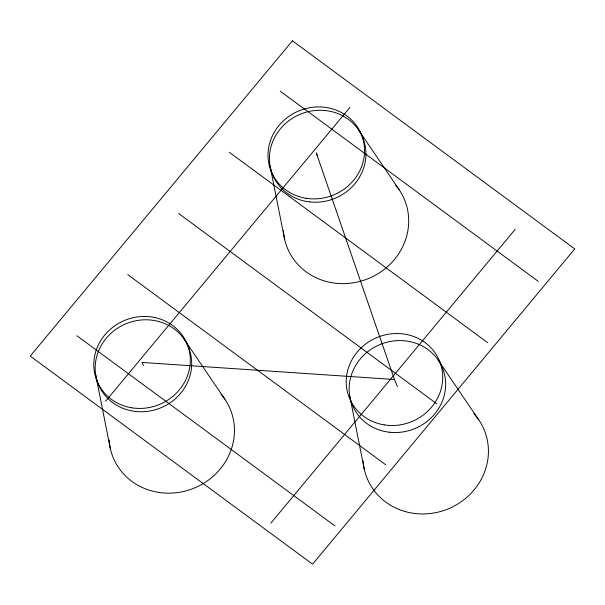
<?xml version="1.0" encoding="UTF-8"?>
<svg xmlns="http://www.w3.org/2000/svg" width="605" height="605" viewBox="0 0 605 605"><rect width="100%" height="100%" fill="white"/><g stroke="black" fill="none" stroke-linecap="round" stroke-linejoin="round"><path stroke-width="0.91" d="M105.58 401.259L349.94 107.41M270.889 523.106L515.248 229.257M397.409 386.557L394.468 379.516L142.031 362.44L143.43 365.775M280.281 91.211L538.321 281.416M229.439 152.347L487.486 342.551M178.604 213.482L436.644 403.686M127.761 274.617L385.808 464.821M76.926 335.752L334.966 525.957M358.5 129.848L399.035 189.539M438.232 360.164L478.767 419.855M184.26 339.382L224.788 399.073M317.678 156.241L316.279 152.906L394.468 379.516M349.758 396.063L364.308 469.374M270.027 165.747L284.577 239.058M95.779 375.281L110.329 448.592M221.052 394.203A63.351 59.139 -22.7 0 1 194.092 488.137A63.351 59.139 -22.7 0 1 109.104 440.1M395.292 184.669A63.351 59.139 -22.7 0 1 368.339 278.602A63.351 59.139 -22.7 0 1 283.344 230.565M473.859 413.669A63.351 59.139 -22.7 0 1 448.933 508.555A63.351 59.139 -22.7 0 1 363.083 460.881M292.427 40.815L30.25 356.088L312.573 564.185L574.75 248.912L292.427 40.815M135.459 411.453A48.733 45.496 -22.7 0 0 188.639 347.588A48.733 45.496 -22.7 0 0 106.193 338.293A48.733 45.496 -22.7 0 0 135.459 411.453M309.707 201.919A48.733 45.496 -22.7 0 0 362.879 138.053A48.733 45.496 -22.7 0 0 280.44 128.759A48.733 45.496 -22.7 0 0 309.707 201.919M389.439 432.235A48.733 45.496 -22.7 0 0 442.618 368.369A48.733 45.496 -22.7 0 0 360.172 359.075A48.733 45.496 -22.7 0 0 389.439 432.235M131.754 407.8A48.733 45.496 -22.7 0 0 188.011 346.332A48.733 45.496 -22.7 0 0 106.336 333.189A48.733 45.496 -22.7 0 0 131.754 407.8M305.994 198.266A48.733 45.496 -22.7 0 0 362.259 136.798A48.733 45.496 -22.7 0 0 280.584 123.654A48.733 45.496 -22.7 0 0 305.994 198.266M384.183 424.876A48.733 45.496 -22.7 0 0 440.44 363.408A48.733 45.496 -22.7 0 0 358.773 350.265A48.733 45.496 -22.7 0 0 384.183 424.876"/></g></svg>
